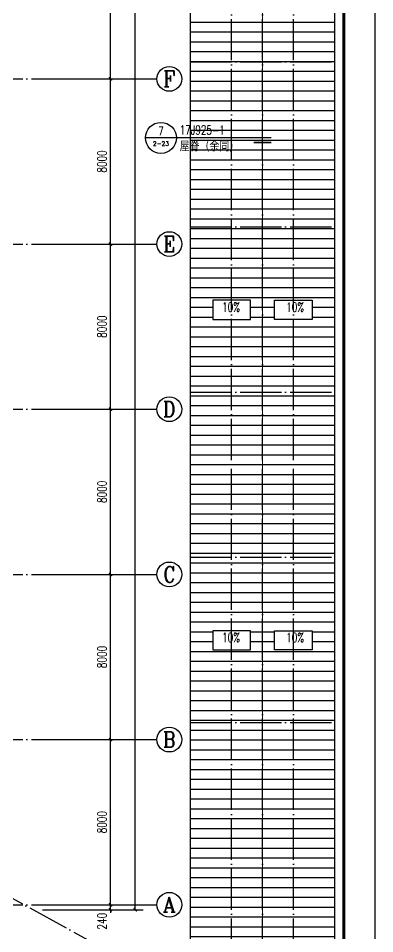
# Model space of a CAD drawing. Extents: x 14591016 to 15383666, y -730593 to -510197.
# Drawn here: x 14941449 to 14958716, y -708043 to -663709 of the extents above; entities that cross this region are included whole.
import ezdxf
from ezdxf.enums import TextEntityAlignment as Align

# ---------------------------------------------------------------- set-up
doc = ezdxf.new("R2010")
doc.units = 0
doc.header["$LTSCALE"] = 1000
doc.header["$MEASUREMENT"] = 0
doc.linetypes.add('DOTE', pattern=[2.42, 2, -0.2, 0.02, -0.2])
for name, color, linetype in [('AXIS', 3, 'Continuous'), ('AXIS_TEXT', 7, 'Continuous'), ('DIM_IDEN', 3, 'Continuous'), ('DIM_SYMB', 3, 'Continuous'), ('DOTE', 1, 'DOTE'), ('PUB_TEXT', 7, 'Continuous'), ('TK', 4, 'Continuous'), ('填充', 251, 'Continuous')]:
    doc.layers.add(name, color=color, linetype=linetype)
doc.styles.add('_TCH_AXIS', font='COMPLEX', dxfattribs={"bigfont": 'GBCBIG'})
doc.styles.add('_TCH_DIM', font='SIMPLEX', dxfattribs={"bigfont": 'GBCBIG'})
doc.styles.add('_TCH_DIM_T3', font='SIMPLEX', dxfattribs={"width": 0.705882, "bigfont": 'GBCBIG'})
doc.styles.add('_TCH_LABEL', font='COMPLEX', dxfattribs={"bigfont": 'GBCBIG'})
doc.styles.add('COMPLEX', font='COMPLEX')
doc.dimstyles.new('_TCH_ARCH&&150', dxfattribs={"dimtxt": 446.25, "dimasz": 150, "dimexe": 375, "dimexo": 450, "dimgap": 189.375, "dimtad": 1, "dimdec": 0, "dimzin": 0, "dimdsep": 46, "dimtxsty": '_TCH_DIM_T3', "dimblk": 'ARCHTICK', "dimcen": 0.09, "dimclrt": 7, "dimazin": 2, "dimtfac": 1, "dimtdec": 0, "dimtix": 1, "dimtmove": 2, "dimatfit": 3, "dimfxl": 0, "dimtolj": 1, "dimtzin": 0, "dimarcsym": 0})

# ---------------------------------------------------------------- blocks, each defined once
blk = doc.blocks.new('GeYuanFrame_38861532', base_point=(20.09, 4.53))
at = {"layer": 'TK'}
blk.add_lwpolyline([(20.09, 4.53), (20.09, 598.53), (1071.09, 598.53), (1071.09, 4.53)], close=True, dxfattribs=at)
at = {"layer": 'TK', "const_width": 1}
blk.add_lwpolyline([(45.09, 588.53), (1061.09, 588.53), (1061.09, 14.53), (45.09, 14.53)], close=True, dxfattribs=at)
blk = doc.blocks.new('_AXISO')
blk.add_circle((0, 0), 0.5)
at = {"layer": 'AXIS_TEXT', "style": 'COMPLEX', "width": 1.041667}
blk.add_attdef('A', text='', height=0.56, dxfattribs=at).set_placement((-0.25, -0.28), (0.25, -0.28), align=Align.FIT)
blk = doc.blocks.new('_ArchTick')
at = {"color": 0, "linetype": 'ByBlock', "const_width": 0.4}
blk.add_lwpolyline([(-0.5, -0.5), (0.5, 0.5)], dxfattribs=at)
blk = doc.blocks.new('*D214')
at = {"layer": 'AXIS', "color": 0, "lineweight": -2}
for p, q in [((14942616, -586403), (14947491, -586403)), ((14947116, -706883), (14947116, -586403)), ((14942616, -706883), (14947491, -706883))]:
    blk.add_line(p, q, dxfattribs=at)
at = {"layer": 'Defpoints', "color": 0}
for p in [(14942166, -586403), (14947116, -586403), (14942166, -706883)]:
    blk.add_point(p, dxfattribs=at)
at = {"layer": 'AXIS', "color": 0, "lineweight": -2, "xscale": 150, "yscale": 150, "zscale": 150}
for p, rotation in [((14947116, -586403), 90), ((14947116, -706883), 270)]:
    blk.add_blockref('_ArchTick', p, dxfattribs=dict(at, rotation=rotation))
at = {"layer": 'AXIS', "color": 7, "insert": (14946704, -646643), "char_height": 446.2, "attachment_point": 5, "rotation": 90, "style": '_TCH_DIM_T3'}
blk.add_mtext('\\A1;120480', dxfattribs=at)
blk = doc.blocks.new('*D215')
at = {"layer": 'AXIS', "color": 0, "lineweight": -2}
for p, q in [((14942616, -706643), (14946291, -706643)), ((14945916, -706643), (14945916, -706493)), ((14945916, -706883), (14945916, -706643)), ((14942616, -706883), (14946291, -706883)), ((14945916, -706883), (14945916, -707033))]:
    blk.add_line(p, q, dxfattribs=at)
at = {"layer": 'Defpoints', "color": 0}
for p in [(14942166, -706643), (14945916, -706643), (14942166, -706883)]:
    blk.add_point(p, dxfattribs=at)
at = {"layer": 'AXIS', "color": 0, "lineweight": -2, "xscale": 150, "yscale": 150, "zscale": 150}
for p, rotation in [((14945916, -706643), 270), ((14945916, -706883), 90)]:
    blk.add_blockref('_ArchTick', p, dxfattribs=dict(at, rotation=rotation))
at = {"layer": 'AXIS', "color": 7, "insert": (14945504, -707438), "char_height": 446.2, "attachment_point": 5, "rotation": 90, "style": '_TCH_DIM_T3'}
blk.add_mtext('\\A1;240', dxfattribs=at)
blk = doc.blocks.new('*D216')
at = {"layer": 'AXIS', "color": 0, "lineweight": -2}
for p, q in [((14942616, -698643), (14946291, -698643)), ((14945916, -706643), (14945916, -698643)), ((14942616, -706643), (14946291, -706643))]:
    blk.add_line(p, q, dxfattribs=at)
at = {"layer": 'Defpoints', "color": 0}
for p in [(14942166, -698643), (14945916, -698643), (14942166, -706643)]:
    blk.add_point(p, dxfattribs=at)
at = {"layer": 'AXIS', "color": 0, "lineweight": -2, "xscale": 150, "yscale": 150, "zscale": 150}
for p, rotation in [((14945916, -698643), 90), ((14945916, -706643), 270)]:
    blk.add_blockref('_ArchTick', p, dxfattribs=dict(at, rotation=rotation))
at = {"layer": 'AXIS', "color": 7, "insert": (14945504, -702643), "char_height": 446.2, "attachment_point": 5, "rotation": 90, "style": '_TCH_DIM_T3'}
blk.add_mtext('\\A1;8000', dxfattribs=at)
blk = doc.blocks.new('*D217')
at = {"layer": 'AXIS', "color": 0, "lineweight": -2}
for p, q in [((14942616, -690643), (14946291, -690643)), ((14945916, -698643), (14945916, -690643)), ((14942616, -698643), (14946291, -698643))]:
    blk.add_line(p, q, dxfattribs=at)
at = {"layer": 'Defpoints', "color": 0}
for p in [(14942166, -690643), (14945916, -690643), (14942166, -698643)]:
    blk.add_point(p, dxfattribs=at)
at = {"layer": 'AXIS', "color": 0, "lineweight": -2, "xscale": 150, "yscale": 150, "zscale": 150}
for p, rotation in [((14945916, -690643), 90), ((14945916, -698643), 270)]:
    blk.add_blockref('_ArchTick', p, dxfattribs=dict(at, rotation=rotation))
at = {"layer": 'AXIS', "color": 7, "insert": (14945504, -694643), "char_height": 446.2, "attachment_point": 5, "rotation": 90, "style": '_TCH_DIM_T3'}
blk.add_mtext('\\A1;8000', dxfattribs=at)
blk = doc.blocks.new('*D218')
at = {"layer": 'AXIS', "color": 0, "lineweight": -2}
for p, q in [((14942616, -682643), (14946291, -682643)), ((14945916, -690643), (14945916, -682643)), ((14942616, -690643), (14946291, -690643))]:
    blk.add_line(p, q, dxfattribs=at)
at = {"layer": 'Defpoints', "color": 0}
for p in [(14942166, -682643), (14945916, -682643), (14942166, -690643)]:
    blk.add_point(p, dxfattribs=at)
at = {"layer": 'AXIS', "color": 0, "lineweight": -2, "xscale": 150, "yscale": 150, "zscale": 150}
for p, rotation in [((14945916, -682643), 90), ((14945916, -690643), 270)]:
    blk.add_blockref('_ArchTick', p, dxfattribs=dict(at, rotation=rotation))
at = {"layer": 'AXIS', "color": 7, "insert": (14945504, -686643), "char_height": 446.2, "attachment_point": 5, "rotation": 90, "style": '_TCH_DIM_T3'}
blk.add_mtext('\\A1;8000', dxfattribs=at)
blk = doc.blocks.new('*D219')
at = {"layer": 'AXIS', "color": 0, "lineweight": -2}
for p, q in [((14942616, -674643), (14946291, -674643)), ((14945916, -682643), (14945916, -674643)), ((14942616, -682643), (14946291, -682643))]:
    blk.add_line(p, q, dxfattribs=at)
at = {"layer": 'Defpoints', "color": 0}
for p in [(14942166, -674643), (14945916, -674643), (14942166, -682643)]:
    blk.add_point(p, dxfattribs=at)
at = {"layer": 'AXIS', "color": 0, "lineweight": -2, "xscale": 150, "yscale": 150, "zscale": 150}
for p, rotation in [((14945916, -674643), 90), ((14945916, -682643), 270)]:
    blk.add_blockref('_ArchTick', p, dxfattribs=dict(at, rotation=rotation))
at = {"layer": 'AXIS', "color": 7, "insert": (14945504, -678643), "char_height": 446.2, "attachment_point": 5, "rotation": 90, "style": '_TCH_DIM_T3'}
blk.add_mtext('\\A1;8000', dxfattribs=at)
blk = doc.blocks.new('*D220')
at = {"layer": 'AXIS', "color": 0, "lineweight": -2}
for p, q in [((14942616, -666643), (14946291, -666643)), ((14945916, -674643), (14945916, -666643)), ((14942616, -674643), (14946291, -674643))]:
    blk.add_line(p, q, dxfattribs=at)
at = {"layer": 'Defpoints', "color": 0}
for p in [(14942166, -666643), (14945916, -666643), (14942166, -674643)]:
    blk.add_point(p, dxfattribs=at)
at = {"layer": 'AXIS', "color": 0, "lineweight": -2, "xscale": 150, "yscale": 150, "zscale": 150}
for p, rotation in [((14945916, -666643), 90), ((14945916, -674643), 270)]:
    blk.add_blockref('_ArchTick', p, dxfattribs=dict(at, rotation=rotation))
at = {"layer": 'AXIS', "color": 7, "insert": (14945504, -670643), "char_height": 446.2, "attachment_point": 5, "rotation": 90, "style": '_TCH_DIM_T3'}
blk.add_mtext('\\A1;8000', dxfattribs=at)
blk = doc.blocks.new('*D221')
at = {"layer": 'AXIS', "color": 0, "lineweight": -2}
for p, q in [((14942616, -658643), (14946291, -658643)), ((14945916, -666643), (14945916, -658643)), ((14942616, -666643), (14946291, -666643))]:
    blk.add_line(p, q, dxfattribs=at)
at = {"layer": 'Defpoints', "color": 0}
for p in [(14942166, -658643), (14945916, -658643), (14942166, -666643)]:
    blk.add_point(p, dxfattribs=at)
at = {"layer": 'AXIS', "color": 0, "lineweight": -2, "xscale": 150, "yscale": 150, "zscale": 150}
for p, rotation in [((14945916, -658643), 90), ((14945916, -666643), 270)]:
    blk.add_blockref('_ArchTick', p, dxfattribs=dict(at, rotation=rotation))
at = {"layer": 'AXIS', "color": 7, "insert": (14945504, -662643), "char_height": 446.2, "attachment_point": 5, "rotation": 90, "style": '_TCH_DIM_T3'}
blk.add_mtext('\\A1;8000', dxfattribs=at)

msp = doc.modelspace()

# ---------------------------------------------------------------- hatches: boundary and pattern name
at = {"layer": '填充', "ltscale": 0.5}
h = msp.add_hatch(dxfattribs=at)
h.set_pattern_fill('ANSI31', color=256, scale=300, angle=315, style=0)
h.set_pattern_definition([(0, (0, 0), (1e-13, 476.25), [])])
h.paths.add_polyline_path([(14956780.6, -609482.6), (14953280.6, -609482.6), (14953280.6, -714142.6), (14956780.6, -714142.6)])
h.paths.add_polyline_path([(14953868.1, -646300.6), (14953868.1, -645367.6), (14955693.1, -645367.6), (14955693.1, -646300.6)], flags=16)
h.paths.add_polyline_path([(14955693.1, -661367.6), (14955693.1, -662300.6), (14953868.1, -662300.6), (14953868.1, -661367.6)], flags=16)
h.paths.add_polyline_path([(14953868.1, -630300.6), (14953868.1, -629367.6), (14955693.1, -629367.6), (14955693.1, -630300.6)], flags=16)
h.paths.add_polyline_path([(14955693.1, -677367.6), (14955693.1, -678300.6), (14953868.1, -678300.6), (14953868.1, -677367.6)], flags=16)
h.paths.add_polyline_path([(14953868.1, -614300.6), (14953868.1, -613367.6), (14955693.1, -613367.6), (14955693.1, -614300.6)], flags=16)
h.paths.add_polyline_path([(14955693.1, -693367.6), (14955693.1, -694300.6), (14953868.1, -694300.6), (14953868.1, -693367.6)], flags=16)
h.paths.add_polyline_path([(14955693.1, -709367.6), (14955693.1, -710300.6), (14953868.1, -710300.6), (14953868.1, -709367.6)], flags=16)
h.paths.add_polyline_path([(14953280.6, -609482.6), (14949780.6, -609482.6), (14949780.6, -714142.6), (14953280.6, -714142.6)])
h.paths.add_polyline_path([(14950868.1, -646300.6), (14950868.1, -645367.6), (14952693.1, -645367.6), (14952693.1, -646300.6)], flags=16)
h.paths.add_polyline_path([(14952693.1, -661367.6), (14952693.1, -662300.6), (14950868.1, -662300.6), (14950868.1, -661367.6)], flags=16)
h.paths.add_polyline_path([(14950868.1, -630300.6), (14950868.1, -629367.6), (14952693.1, -629367.6), (14952693.1, -630300.6)], flags=16)
h.paths.add_polyline_path([(14952693.1, -677367.6), (14952693.1, -678300.6), (14950868.1, -678300.6), (14950868.1, -677367.6)], flags=16)
h.paths.add_polyline_path([(14950868.1, -614300.6), (14950868.1, -613367.6), (14952693.1, -613367.6), (14952693.1, -614300.6)], flags=16)
h.paths.add_polyline_path([(14952693.1, -693367.6), (14952693.1, -694300.6), (14950868.1, -694300.6), (14950868.1, -693367.6)], flags=16)
h.paths.add_polyline_path([(14952693.1, -709367.6), (14952693.1, -710300.6), (14950868.1, -710300.6), (14950868.1, -709367.6)], flags=16)
h.paths.add_polyline_path([(14954318, -678032.6), (14955351.1, -678032.6), (14955351.1, -677363.3), (14954318, -677363.3)], flags=24)
h.paths.add_polyline_path([(14954318, -662032.6), (14955351.1, -662032.6), (14955351.1, -661363.3), (14954318, -661363.3)], flags=24)
h.paths.add_polyline_path([(14954318, -646032.6), (14955351.1, -646032.6), (14955351.1, -645363.3), (14954318, -645363.3)], flags=24)
h.paths.add_polyline_path([(14954318, -630032.6), (14955351.1, -630032.6), (14955351.1, -629363.3), (14954318, -629363.3)], flags=24)
h.paths.add_polyline_path([(14951210, -678032.6), (14952243.1, -678032.6), (14952243.1, -677363.3), (14951210, -677363.3)], flags=24)
h.paths.add_polyline_path([(14951210, -662032.6), (14952243.1, -662032.6), (14952243.1, -661363.3), (14951210, -661363.3)], flags=24)
h.paths.add_polyline_path([(14951210, -646032.6), (14952243.1, -646032.6), (14952243.1, -645363.3), (14951210, -645363.3)], flags=24)
h.paths.add_polyline_path([(14951210, -630032.6), (14952243.1, -630032.6), (14952243.1, -629363.3), (14951210, -629363.3)], flags=24)

# ---------------------------------------------------------------- linework, layer by layer
msp.add_lwpolyline([(14949780.6, -714142.6), (14956780.6, -714142.6), (14956780.6, -609482.6), (14949780.6, -609482.6)], close=True)
at = {"ltscale": 0.5}
msp.add_lwpolyline([(14953280.6, -714142.6, 50, 50, 0), (14953280.6, -609482.6, 50, 50, 0)], format="xyseb", dxfattribs=at)
for points in [[(14952693.1, -678300.6), (14952693.1, -677367.6), (14950868.1, -677367.6), (14950868.1, -678300.6)], [(14953868.1, -678300.6), (14953868.1, -677367.6), (14955693.1, -677367.6), (14955693.1, -678300.6)], [(14952693.1, -694300.6), (14952693.1, -693367.6), (14950868.1, -693367.6), (14950868.1, -694300.6)], [(14953868.1, -694300.6), (14953868.1, -693367.6), (14955693.1, -693367.6), (14955693.1, -694300.6)]]:
    msp.add_lwpolyline(points, close=True, dxfattribs=at)
at = {"layer": 'AXIS'}
for p, q in [((14942166.1, -666642.5), (14948166.1, -666642.5)), ((14942166.1, -674642.5), (14948166.1, -674642.5)), ((14942166.1, -682642.5), (14948166.1, -682642.5)), ((14942166.1, -690642.5), (14948166.1, -690642.5)), ((14942166.1, -698642.5), (14948166.1, -698642.5)), ((14942166.1, -706642.5), (14948166.1, -706642.5))]:
    msp.add_line(p, q, dxfattribs=at)
at = {"layer": 'DIM_IDEN'}
for p, q in [((14949109.7, -669499.7), (14947609.7, -669499.7)), ((14951700.6, -669499.7), (14949109.7, -669499.7)), ((14953708.1, -669499.7), (14951700.6, -669499.7))]:
    msp.add_line(p, q, dxfattribs=at)
at = {"layer": 'DIM_IDEN', "const_width": 75}
msp.add_lwpolyline([(14953708.1, -669724.7), (14952853.1, -669724.7)], dxfattribs=at)
at = {"layer": 'DIM_IDEN'}
msp.add_circle((14948359.7, -669499.7), 750, dxfattribs=at)
at = {"layer": 'DIM_SYMB'}
for points in [[(14952476.6, -678078.6, 0, 0, 0), (14951426.6, -678078.6, 120, 0, 0), (14950976.6, -678078.6, 0, 0, 0)], [(14954084.6, -678078.6, 0, 0, 0), (14955134.6, -678078.6, 120, 0, 0), (14955584.6, -678078.6, 0, 0, 0)], [(14952476.6, -694078.6, 0, 0, 0), (14951426.6, -694078.6, 120, 0, 0), (14950976.6, -694078.6, 0, 0, 0)], [(14954084.6, -694078.6, 0, 0, 0), (14955134.6, -694078.6, 120, 0, 0), (14955584.6, -694078.6, 0, 0, 0)]]:
    msp.add_lwpolyline(points, format="xyseb", dxfattribs=at)
at = {"layer": 'DOTE'}
for p, q in [((14951780.6, -714142.6), (14951780.6, -609482.6)), ((14953280.6, -714142.6), (14953280.6, -609482.6)), ((14954780.6, -714142.6), (14954780.6, -609482.6)), ((14949780.6, -665812.6), (14956780.6, -665812.6)), ((14879166.1, -666642.5), (14942166.1, -666642.5)), ((14949780.6, -673812.6), (14956780.6, -673812.6)), ((14879166.1, -674642.5), (14942166.1, -674642.5)), ((14949780.6, -681812.6), (14956780.6, -681812.6)), ((14879166.1, -682642.5), (14942166.1, -682642.5)), ((14949780.6, -689812.6), (14956780.6, -689812.6)), ((14879166.1, -690642.5), (14942166.1, -690642.5)), ((14949780.6, -697812.6), (14956780.6, -697812.6)), ((14879166.1, -698642.5), (14942166.1, -698642.5)), ((14927166.1, -698642.5), (14954780.6, -713812.6)), ((14949780.6, -705812.6), (14956780.6, -705812.6)), ((14879166.1, -706642.5), (14942166.1, -706642.5))]:
    msp.add_line(p, q, dxfattribs=at)

# ---------------------------------------------------------------- block references
at = {"xscale": 150, "yscale": 150, "zscale": 150, "rotation": 270}
msp.add_blockref('GeYuanFrame_38861532', (14869616.1, -572942.5), dxfattribs=at)
at = {"layer": 'AXIS'}
ref = msp.add_blockref('_AXISO', (14948766.1, -666642.5), dxfattribs=dict(at, xscale=1200, yscale=1200, zscale=1200))
ref.add_attrib('A', 'F', dxfattribs={"layer": 'AXIS_TEXT', "ltscale": 0.5, "height": 763.6, "style": '_TCH_AXIS'}).set_placement((14948475.2, -667024.3), (14949057, -667024.3), align=Align.FIT)
ref = msp.add_blockref('_AXISO', (14948766.1, -674642.5), dxfattribs=dict(at, xscale=1200, yscale=1200, zscale=1200))
ref.add_attrib('A', 'E', dxfattribs={"layer": 'AXIS_TEXT', "ltscale": 0.5, "height": 763.6, "style": '_TCH_AXIS'}).set_placement((14948475.2, -675024.3), (14949057, -675024.3), align=Align.FIT)
ref = msp.add_blockref('_AXISO', (14948766.1, -682642.5), dxfattribs=dict(at, xscale=1200, yscale=1200, zscale=1200))
ref.add_attrib('A', 'D', dxfattribs={"layer": 'AXIS_TEXT', "ltscale": 0.5, "height": 746.2, "style": '_TCH_AXIS'}).set_placement((14948464.1, -683015.6), (14949068.2, -683015.6), align=Align.FIT)
ref = msp.add_blockref('_AXISO', (14948766.1, -690642.5), dxfattribs=dict(at, xscale=1200, yscale=1200, zscale=1200))
ref.add_attrib('A', 'C', dxfattribs={"layer": 'AXIS_TEXT', "ltscale": 0.5, "height": 781.2, "style": '_TCH_AXIS'}).set_placement((14948487.1, -691033.1), (14949045.1, -691033.1), align=Align.FIT)
ref = msp.add_blockref('_AXISO', (14948766.1, -698642.5), dxfattribs=dict(at, xscale=1200, yscale=1200, zscale=1200))
ref.add_attrib('A', 'B', dxfattribs={"layer": 'AXIS_TEXT', "ltscale": 0.5, "height": 746.2, "style": '_TCH_AXIS'}).set_placement((14948464.1, -699015.6), (14949068.2, -699015.6), align=Align.FIT)
ref = msp.add_blockref('_AXISO', (14948766.1, -706642.5), dxfattribs=dict(at, xscale=1200, yscale=1200, zscale=1200))
ref.add_attrib('A', 'A', dxfattribs={"layer": 'AXIS_TEXT', "ltscale": 0.5, "height": 728.9, "style": '_TCH_AXIS'}).set_placement((14948453.8, -707007), (14949078.5, -707007), align=Align.FIT)

# ---------------------------------------------------------------- texts
at = {"layer": 'PUB_TEXT', "style": '_TCH_LABEL'}
for s, height, p, p2 in [('7', 391.5, (14948229.2, -669360.9), (14948490.2, -669360.9)), ('2-23', 204.59, (14947970, -669878.8), (14948749.4, -669878.8))]:
    msp.add_text(s, height=height, dxfattribs=at).set_placement(p, p2, align=Align.FIT)
at = {"layer": 'PUB_TEXT', "width": 0.705882}
for s, style, p in [('17J925-1', '_TCH_LABEL', (14949267.2, -669342.2)), ('10%%%', '_TCH_DIM', (14954429.6, -677921.1)), ('10%%%', '_TCH_DIM', (14954429.6, -693921.1))]:
    msp.add_text(s, height=446.25, dxfattribs=dict(at, style=style)).set_placement(p)
at = {"layer": 'PUB_TEXT', "style": '_TCH_LABEL'}
msp.add_text('屋脊（余同）', height=506.38, dxfattribs=at).set_placement((14949267.2, -670159.6))
at = {"layer": 'PUB_TEXT', "style": '_TCH_DIM', "width": 0.705882}
for p in [(14951321.6, -677921.1), (14951321.6, -693921.1)]:
    msp.add_text('10%%%', height=446.25, rotation=360, dxfattribs=at).set_placement(p)

# ---------------------------------------------------------------- dimensions: what is measured, and where the dimension line sits
at = {"layer": 'AXIS'}
for p1, p2, distance, text, picture, middle in [((14942166.1, -706882.5), (14942166.1, -586402.5), -4950, '120480', '*D214', (14946703.6, -646642.5)), ((14942166.1, -666642.5), (14942166.1, -658642.5), -3750, '8000', '*D221', (14945503.6, -662642.5)), ((14942166.1, -674642.5), (14942166.1, -666642.5), -3750, '8000', '*D220', (14945503.6, -670642.5)), ((14942166.1, -682642.5), (14942166.1, -674642.5), -3750, '8000', '*D219', (14945503.6, -678642.5)), ((14942166.1, -690642.5), (14942166.1, -682642.5), -3750, '8000', '*D218', (14945503.6, -686642.5)), ((14942166.1, -698642.5), (14942166.1, -690642.5), -3750, '8000', '*D217', (14945503.6, -694642.5)), ((14942166.1, -706642.5), (14942166.1, -698642.5), -3750, '8000', '*D216', (14945503.6, -702642.5))]:
    dim = msp.add_aligned_dim(p1=p1, p2=p2, distance=distance, text=text, dimstyle='_TCH_ARCH&&150', dxfattribs=at)
    dim.commit()
    dim.dimension.update_dxf_attribs({"geometry": picture, "text_midpoint": middle})
dim = msp.add_linear_dim(base=(14945916.1, -706642.5), p1=(14942166.1, -706882.5), p2=(14942166.1, -706642.5), angle=90, text='240', dimstyle='_TCH_ARCH&&150', dxfattribs=at)
dim.commit()
dim.dimension.update_dxf_attribs({"geometry": '*D215', "text_midpoint": (14945503.6, -707437.5), "dimtype": 161})

doc.saveas('drawing.dxf')
